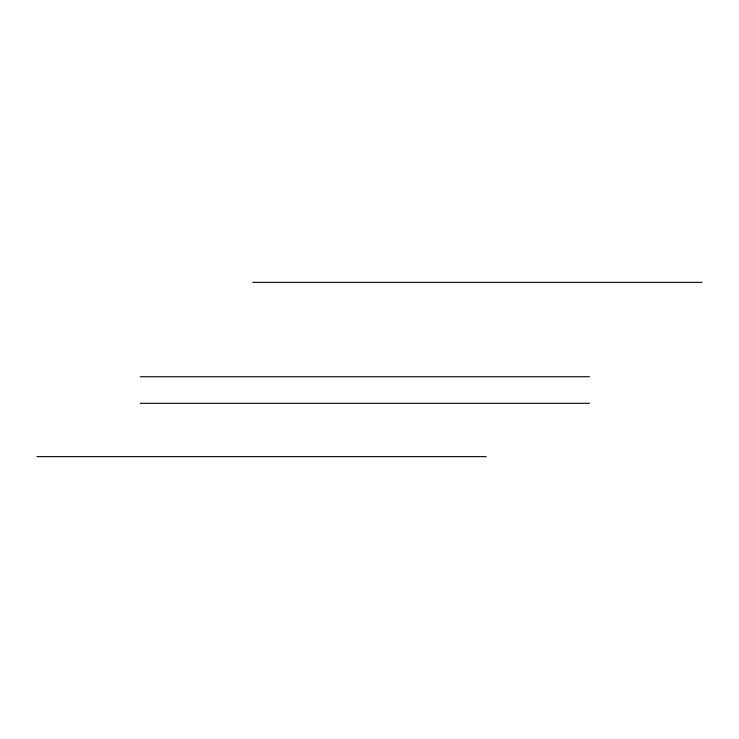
<?xml version="1.0" encoding="UTF-8"?>
<svg xmlns="http://www.w3.org/2000/svg" width="739" height="739" viewBox="0 0 739 739"><rect width="100%" height="100%" fill="white"/><g stroke="black" fill="none" stroke-linecap="round" stroke-linejoin="round"><path stroke-width="1.11" d="M252.784 282.372L702.05 282.372M140.198 376.742L589.463 376.742M140.198 403.3L589.463 403.3M36.95 456.628L486.216 456.628"/></g></svg>
